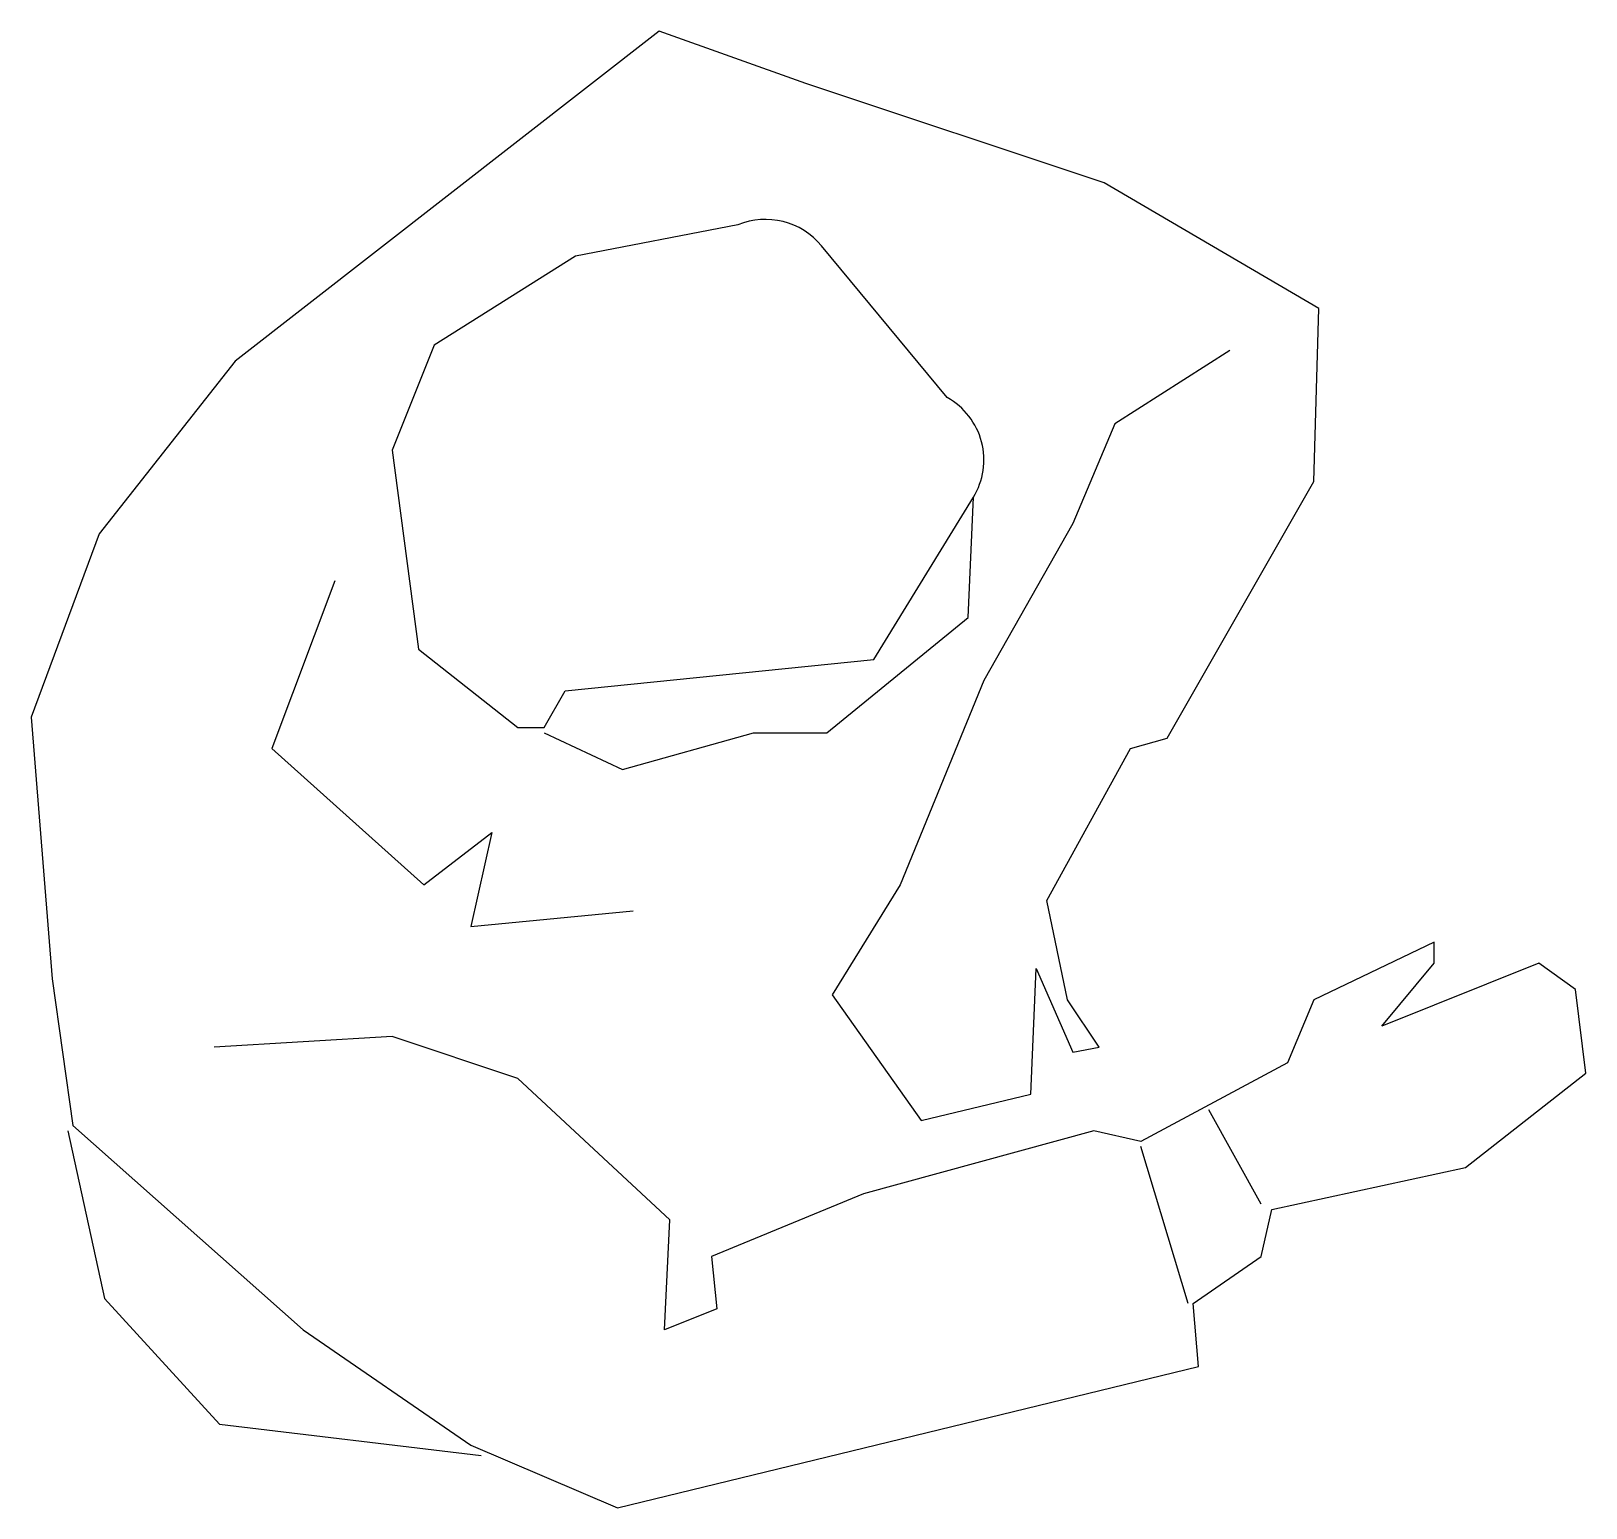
# Model space of a CAD drawing. Extents: x -0.246 to 0.37, y -0.257 to 0.328.
import ezdxf

# ---------------------------------------------------------------- set-up
doc = ezdxf.new("R2010")
doc.units = 0
doc.header["$LTSCALE"] = 1.2
doc.header["$MEASUREMENT"] = 0
doc.layers.get('0').update_dxf_attribs({"linetype": 'CONTINUOUS'})

msp = doc.modelspace()

# ---------------------------------------------------------------- linework, layer by layer
for points in [[(0.22859, 0.20176), (0.18296, 0.17271), (0.16637, 0.13328), (0.13111, 0.07101), (0.09793, -0.00993), (0.07097, -0.05351), (0.10622, -0.10332), (0.14978, -0.09295), (0.15185, -0.04314), (0.16637, -0.07634), (0.17674, -0.07427), (0.1643, -0.05559), (0.156, -0.01616), (0.18918, 0.04403), (0.2037, 0.04818), (0.26177, 0.14988), (0.26384, 0.21837), (0.17881, 0.26818), (0.0606, 0.30761), (0.00253, 0.32837), (-0.16546, 0.19761), (-0.21939, 0.12912), (-0.24635, 0.05648), (-0.23805, -0.04729), (-0.22976, -0.1054), (-0.1385, -0.18634), (-0.07214, -0.232), (-0.01406, -0.25691), (0.21614, -0.20087), (0.21407, -0.17596), (0.24103, -0.15729), (0.24518, -0.13861), (0.32192, -0.122), (0.36962, -0.08465), (0.36547, -0.05144), (0.35095, -0.04106), (0.28873, -0.06597), (0.30947, -0.04106), (0.30947, -0.03276), (0.26177, -0.05559), (0.2514, -0.08049), (0.19333, -0.11163), (0.17466, -0.10747), (0.08341, -0.13238), (0.02327, -0.15729), (0.02534, -0.17804), (0.0046, -0.18634), (0.00667, -0.14276), (-0.05347, -0.08672), (-0.10324, -0.07012), (-0.17376, -0.07427)], [(-0.0431, 0.05026), (-0.01199, 0.03573), (0.03986, 0.05026), (0.06889, 0.05026), (0.12489, 0.09592), (0.12696, 0.14365)], [(-0.12606, 0.11045), (-0.15095, 0.04403), (-0.0908, -0.00993), (-0.06384, 0.01082), (-0.07214, -0.02653), (-0.00784, -0.02031)], [(0.24103, -0.13653), (0.22029, -0.09917)], [(-0.23183, -0.10747), (-0.21731, -0.17389), (-0.17169, -0.2237), (-0.06799, -0.23615)], [(0.212, -0.17596), (0.19333, -0.1137)]]:
    msp.add_lwpolyline(points)
msp.add_lwpolyline([(0.08756, 0.07931), (0.12696, 0.14365, 0.426739), (0.11659, 0.18309), (0.06682, 0.24327, 0.32843), (0.03364, 0.25157), (-0.03066, 0.23912), (-0.08665, 0.20384), (-0.10324, 0.16233), (-0.09288, 0.08346), (-0.05347, 0.05233), (-0.0431, 0.05233), (-0.0348, 0.06686)], format="xyb", close=True)

doc.saveas('drawing.dxf')
